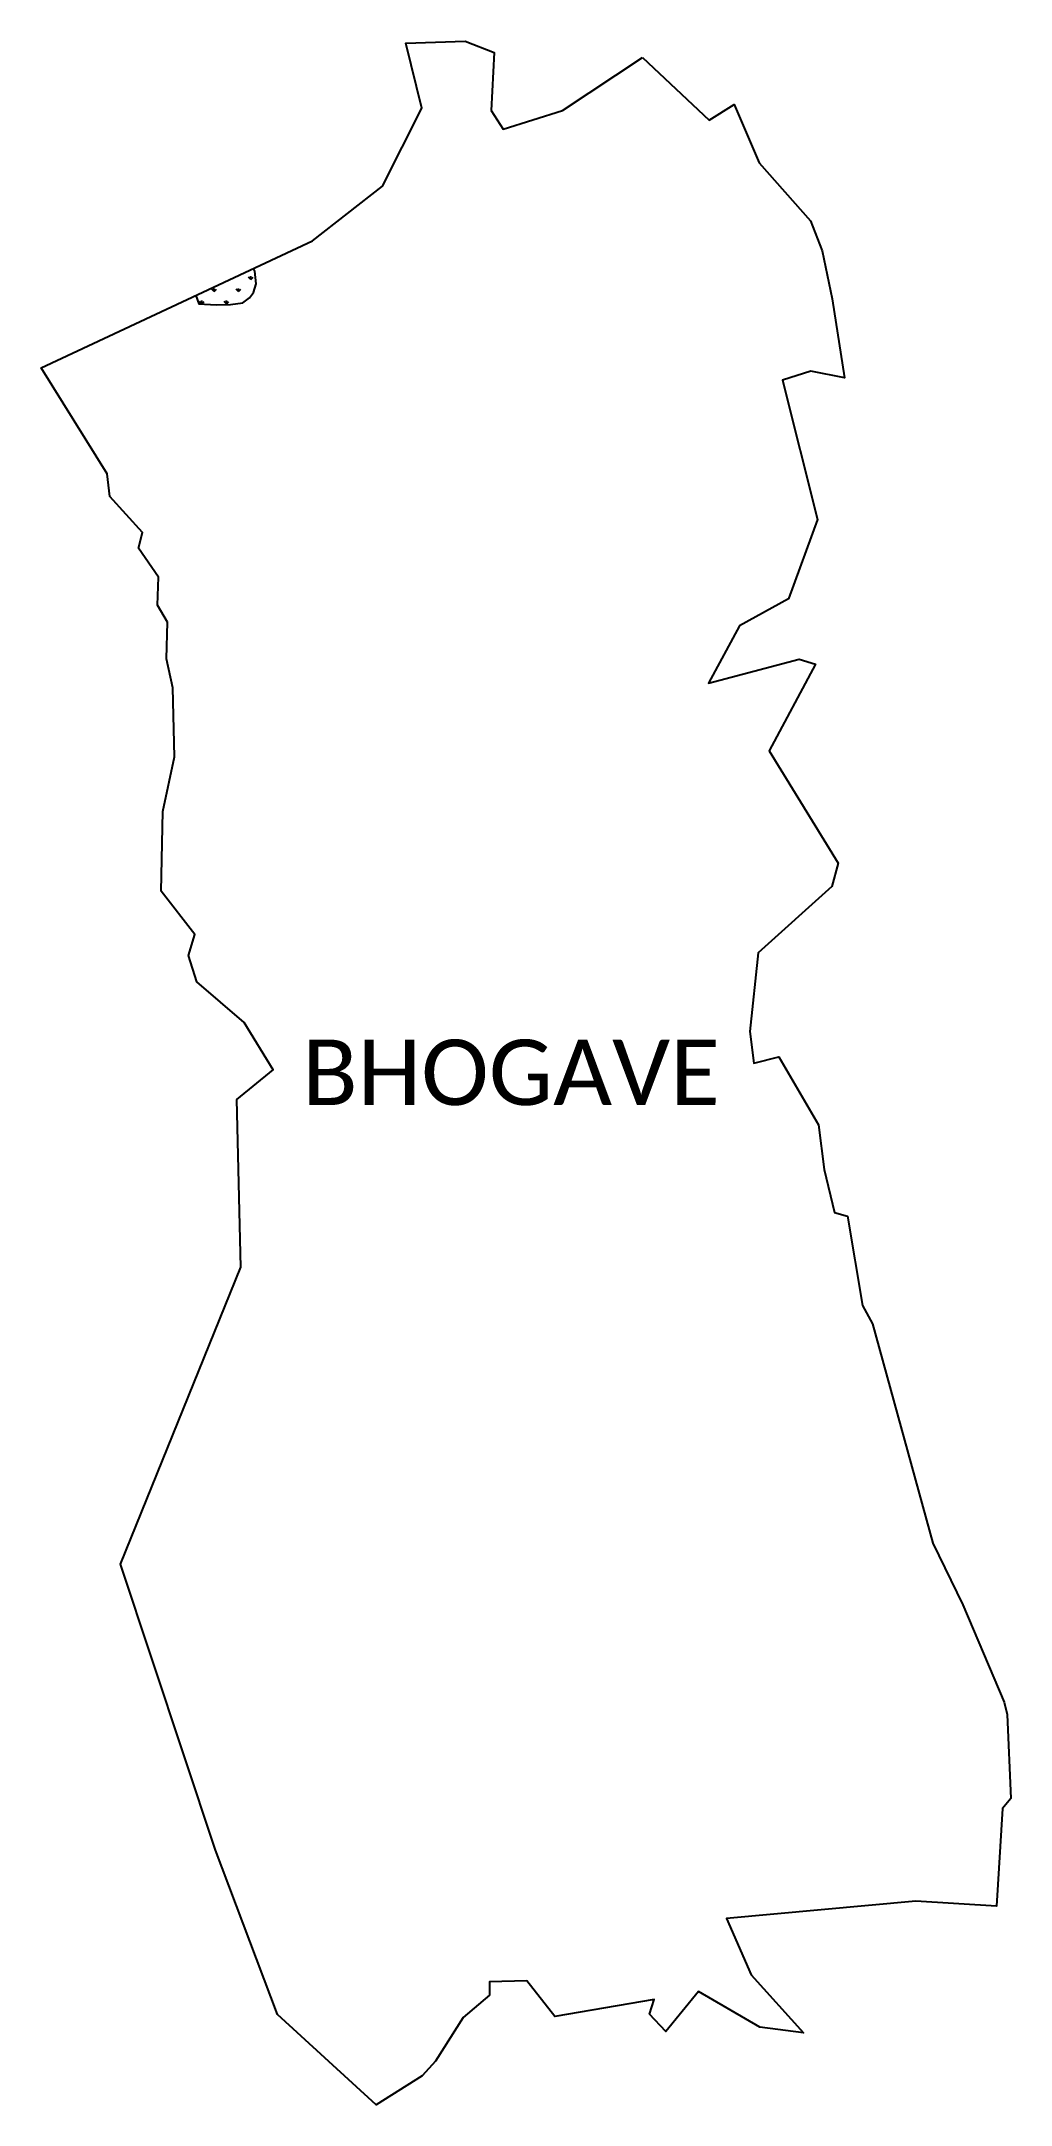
# Model space of a CAD drawing. Header units: metres. Extents: x 339559 to 341688, y 1763441 to 1767972.
import ezdxf

# ---------------------------------------------------------------- set-up
doc = ezdxf.new("R2010")
doc.units = ezdxf.units.M
doc.layers.add('MANGROOVES', color=112, linetype='Continuous')
doc.layers.add('VILLAGE NAME', color=250, linetype='Continuous')

msp = doc.modelspace()

# ---------------------------------------------------------------- linework, layer by layer
at = {"color": 3}
for points in [[(341025.9, 1767798.4), (341080.7, 1767832.8), (341135.5, 1767704.8), (341247.9, 1767577.4), (341273.7, 1767511.8), (341295.8, 1767406.5), (341322.6, 1767232.5), (341248.8, 1767247.8), (341187, 1767227.8), (341263.4, 1766921.7), (341200, 1766747.3), (341092.4, 1766688), (341024.2, 1766562.8), (341223.4, 1766614.8), (341258.8, 1766604), (341157.5, 1766413.7), (341308.7, 1766167.6), (341294.8, 1766115.8), (341133.6, 1765970.2), (341115.1, 1765797.7), (341124, 1765728), (341178.7, 1765742), (341265.9, 1765592.8), (341278.1, 1765495), (341301.1, 1765400), (341329.7, 1765392.3), (341362.1, 1765196.1), (341384.5, 1765155.8), (341516.7, 1764674.6), (341582.7, 1764538.8), (341673.2, 1764324.9), (341680.2, 1764298.4), (341687.7, 1764113.7), (341669.6, 1764091.5), (341656.4, 1763877.1), (341479.4, 1763887.9), (341064, 1763850), (341118.1, 1763726.3), (341232.7, 1763599.1), (341137, 1763611.3), (341001.9, 1763690.1), (340930.6, 1763601.9), (340895, 1763640.3), (340904.8, 1763672.6), (340687.1, 1763635.1), (340625.2, 1763713), (340543.6, 1763711.1), (340543.1, 1763681.8), (340485.5, 1763632.8), (340424.7, 1763536.8), (340395.9, 1763505), (340294.9, 1763441.3), (340077.8, 1763639.6), (339942, 1764000.5), (339733.2, 1764628.4), (339997.5, 1765280.5), (339988.8, 1765648.1), (340068.6, 1765713.8), (340004.7, 1765817.1), (339900.7, 1765906.4), (339882.6, 1765964.6), (339896.1, 1766010.5), (339822.2, 1766106), (339826.4, 1766280.7), (339851.9, 1766400.6), (339848.4, 1766552.5), (339834.3, 1766615.6), (339836.1, 1766696.4), (339814.8, 1766733.7), (339816.9, 1766795.3), (339772.8, 1766859.1), (339781.5, 1766893.4), (339709.7, 1766972.4), (339703.7, 1767022.4), (339559.3, 1767254.7), (340154.8, 1767533.9), (340308.1, 1767653.9), (340395.1, 1767824.6), (340359.7, 1767967.9), (340489.6, 1767971.8), (340553.4, 1767947.3), (340546.7, 1767820), (340573.5, 1767779), (340703.5, 1767820), (340879.1, 1767936.1)], [(340879.1, 1767936.1), (341025.9, 1767798.4)]]:
    msp.add_lwpolyline(points, dxfattribs=at)
at = {"layer": 'MANGROOVES', "linetype": 'Continuous'}
for p, q in [((340019.4, 1767449.1), (340014.4, 1767454.2)), ((340019.4, 1767449.1), (340019.4, 1767456.3)), ((340019.4, 1767449.1), (340024.5, 1767454.2)), ((339911.7, 1767395.2), (339906.6, 1767400.3)), ((339911.7, 1767395.2), (339911.7, 1767402.4)), ((339911.7, 1767395.2), (339916.7, 1767400.3)), ((339938.6, 1767422.2), (339933.6, 1767427.2)), ((339938.6, 1767422.2), (339938.6, 1767429.3)), ((339938.6, 1767422.2), (339943.7, 1767427.2)), ((339965.6, 1767395.2), (339960.5, 1767400.3)), ((339965.6, 1767395.2), (339965.6, 1767402.4)), ((339965.6, 1767395.2), (339970.6, 1767400.3)), ((339992.5, 1767422.2), (339987.4, 1767427.2)), ((339992.5, 1767422.2), (339992.5, 1767429.3)), ((339992.5, 1767422.2), (339997.5, 1767427.2))]:
    msp.add_line(p, q, dxfattribs=at)
at = {"layer": 'MANGROOVES', "flags": 128}
for points in [[(340001.6, 1767397.2), (340016.1, 1767408.5), (340025.3, 1767420.3), (340031.2, 1767439.3), (340028, 1767467.4), (340025, 1767473)], [(339898.6, 1767413.8), (339905.3, 1767395.6), (339943.6, 1767393), (339974.5, 1767393.6)]]:
    msp.add_lwpolyline(points, dxfattribs=at)
at = {"layer": 'MANGROOVES'}
msp.add_lwpolyline([(339974.5, 1767393.6), (340001.6, 1767397.2)], dxfattribs=at)

# ---------------------------------------------------------------- texts
at = {"layer": 'VILLAGE NAME', "insert": (340132.1, 1765780), "char_height": 143.7, "attachment_point": 1, "rotation": 359.9793}
msp.add_mtext_dynamic_manual_height_columns('{\\fCalibri|b0|i0|c0|p34;BHOGAVE}', width=1418, gutter_width=718.5, heights=[0], dxfattribs=at)

doc.saveas('drawing.dxf')
